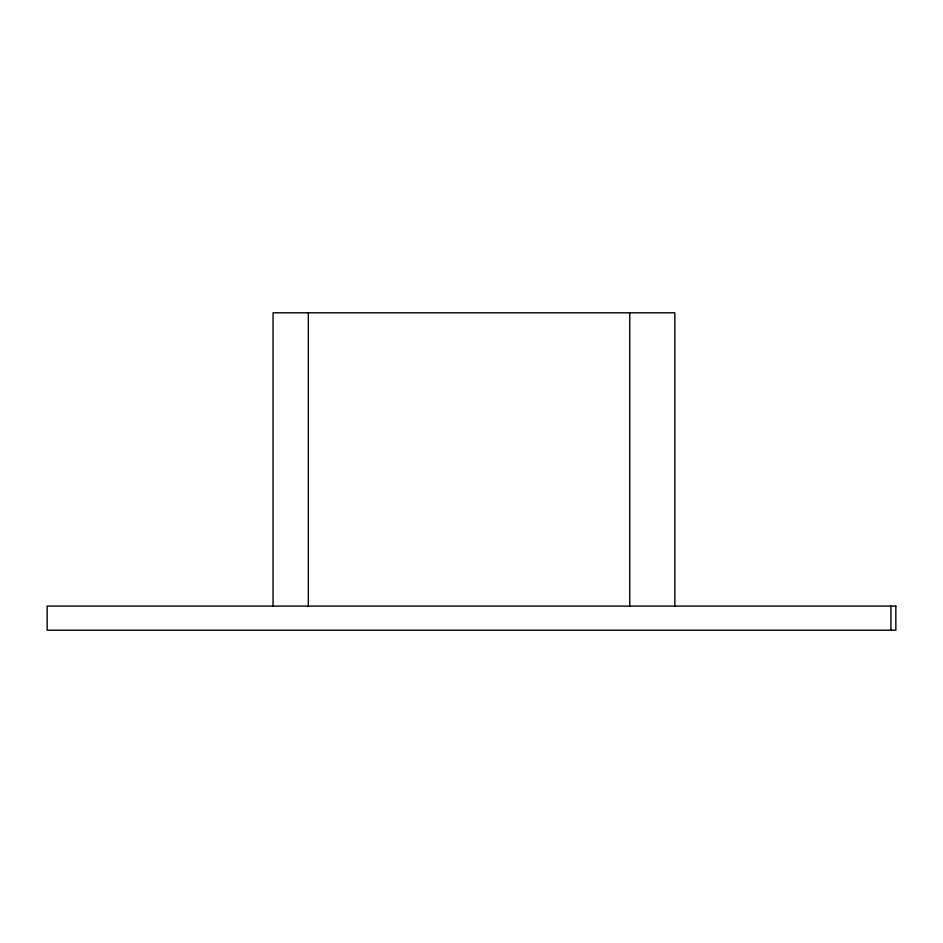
<?xml version="1.0" encoding="UTF-8"?>
<svg xmlns="http://www.w3.org/2000/svg" width="943" height="943" viewBox="0 0 943 943"><rect width="100%" height="100%" fill="white"/><g stroke="black" fill="none" stroke-linecap="round" stroke-linejoin="round"><path stroke-width="1.41" d="M890.935 606.101L890.935 630.207M674.858 606.101L674.858 312.793L273.057 312.793L273.057 606.101M629.759 312.793L629.759 606.101M308.326 312.793L308.326 606.101M895.85 606.101L47.15 606.101L47.15 630.207L895.85 630.207L895.85 606.101"/></g></svg>
